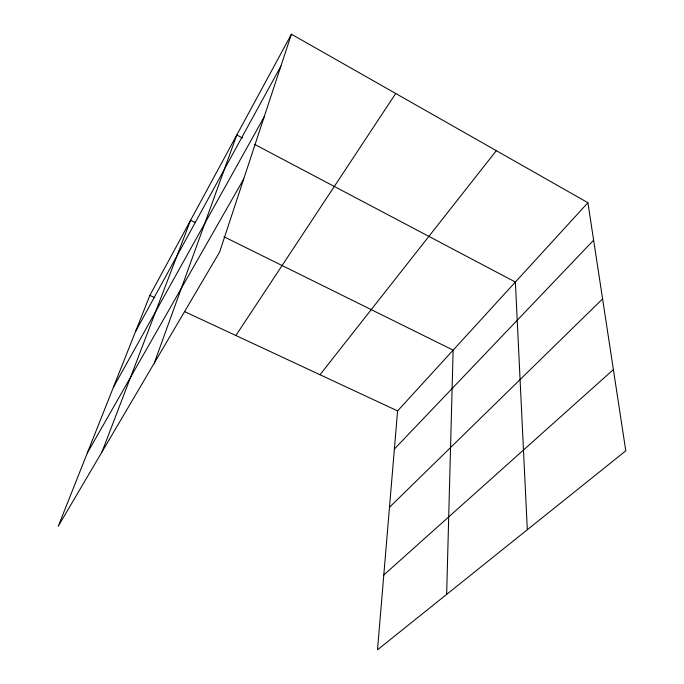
<?xml version="1.0" encoding="UTF-8"?>
<svg xmlns="http://www.w3.org/2000/svg" width="684" height="684" viewBox="0 0 684 684"><rect width="100%" height="100%" fill="white"/><g stroke="black" fill="none" stroke-linecap="round" stroke-linejoin="round"><path stroke-width="1.03" d="M446.652 594.387L453.133 350.148L223.95 236.758M587.907 202.729L397.584 410.913L377.508 649.8L625.792 450.824L587.907 202.729L291.41 34.2L149.864 295.411L58.208 526.329L219.641 252.028L291.41 34.2M154.259 363.127L236.801 134.97L242.427 137.946M102.044 451.85L190.588 220.257L195.359 222.608M135.492 331.629L280.893 66.117M113.347 387.409L264.186 116.827M87.313 453.005L243.701 179.011M235.877 335.519L395.72 93.486M319.992 374.738L496.319 150.668M394.377 449.046L593.626 240.187M389.487 507.271L602.595 298.899M383.792 575.005L613.386 369.591M149.864 295.411L154.695 297.66M184.654 311.63L397.584 410.913M254.619 144.375L515.385 282.056L527.313 529.741"/></g></svg>
